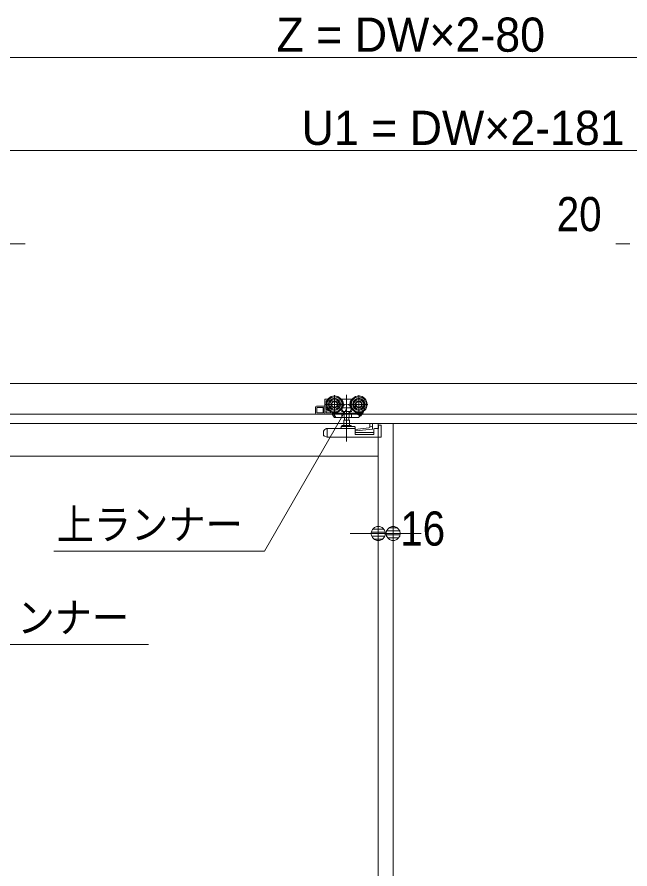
# Model space of a CAD drawing. Units: millimetres, scale not verified. Extents: x -6062 to 6062, y -3045 to 3045.
# Drawn here: x -2307 to -1650, y -171 to 743 of the extents above; entities that cross this region are included whole.
import ezdxf
from ezdxf.enums import TextEntityAlignment as Align

# ---------------------------------------------------------------- set-up
doc = ezdxf.new("R2010")
doc.units = ezdxf.units.MM
doc.header["$LTSCALE"] = 20
for name, color, linetype, lineweight in [('0-1_3一般', 7, 'Continuous', 9), ('0-2_2寸法-3', 7, 'Continuous', 9), ('0-3_2寸法-1', 7, 'Continuous', 9), ('0-4_0', 7, 'Continuous', 9), ('0-5_2寸法-2', 7, 'Continuous', 9)]:
    doc.layers.add(name, color=color, linetype=linetype, lineweight=lineweight)
doc.styles.add('ＭＳ ゴシック', font='')
doc.styles.add('ＭＳ Ｐゴシック', font='')
doc.styles.get('ＭＳ ゴシック').set_extended_font_data('MS Gothic')
doc.styles.get('ＭＳ Ｐゴシック').set_extended_font_data('MS PGothic')

# ---------------------------------------------------------------- blocks, each defined once
blk = doc.blocks.new('グループ')
at = {"layer": '0-1_3一般'}
blk.add_line((-75696.5, 7000), (23223.5, 7000), dxfattribs=at)
blk = doc.blocks.new('グループ-1')
at = {"layer": '0-1_3一般'}
for p, q in [((-73990, 7000), (21350, 7000)), ((-3788, 6652), (-3788, 6352)), ((-3778, 6662), (-3720.5, 6662)), ((-3756, 6578.7), (-3756, 6622)), ((-3746, 6632), (-3739.2, 6632)), ((-3578, 6354), (-3578, 6750)), ((-3435.5, 6662), (-3418, 6662)), ((-3418, 6659.3), (-3418, 6654.4)), ((-3418, 6654.4), (-3418, 6634.4)), ((-3318, 5758.4), (-3318, 6758.4)), ((-3218, 6662), (-3200.5, 6662)), ((-3218, 6654.4), (-3218, 6659.3)), ((-3218, 6634.4), (-3218, 6654.4)), ((-3058, 6354), (-3058, 6750)), ((-3988, 6362), (-3988, 6492)), ((-3808, 6512), (-3968, 6512)), ((-3821.6, 6482), (-3821.6, 6372)), ((-3380, 6552), (-3776, 6552)), ((-3691.1, 6412), (-3758, 6412)), ((-3756, 6452), (-3756, 6525.2)), ((-3720.5, 6442), (-3746, 6442)), ((-3427.8, 6452.4), (-3428, 6452.5)), ((-2860, 6552), (-3256, 6552)), ((-3218, 6449.5), (-3218, 6398)), ((-3208.2, 6452.4), (-3208, 6452.5)), ((-2949, 6403.9), (-2964.5, 6380.1)), ((-2949, 6403.9), (-2952.5, 6406.1)), ((21350, 6340), (-73990, 6340)), ((-3968, 6342), (-3788, 6342)), ((-3788, 6342), (-3788, 6352)), ((-3638.9, 6342), (-3788, 6342)), ((-3617, 6342), (-3638.9, 6342)), ((-3586.4, 6276.5), (-3628.9, 6342)), ((-3612.6, 6372), (-3615.1, 6375.8)), ((-3554.2, 6282), (-3606.1, 6362)), ((-3390, 6362), (-3600.7, 6362)), ((-3547.7, 6272), (-3542.2, 6272)), ((-3416, 6272), (-3542.2, 6272)), ((-3418, 6398), (-3428, 6398)), ((-3421.9, 6282), (-3421.9, 6362)), ((-3416.3, 6272), (-3416, 6272)), ((-3371.7, 6272), (-3416, 6272)), ((-3374.3, 6371.5), (-3374.2, 6372)), ((-3374.2, 6372), (-3374.2, 6282)), ((-3371.9, 6272.1), (-3371.7, 6272)), ((-3264.3, 6272), (-3371.7, 6272)), ((-3367.5, 6272), (-3367.5, 6210)), ((-3268.5, 6210), (-3268.5, 6272)), ((-3264.1, 6272.1), (-3264.3, 6272)), ((-3220, 6272), (-3264.3, 6272)), ((-3261.8, 6282), (-3261.8, 6372)), ((-3246.5, 6362), (-3246, 6362)), ((-2999.6, 6362), (-3246, 6362)), ((-3063.4, 6272), (-3220, 6272)), ((-3219.7, 6272), (-3220, 6272)), ((-3208, 6398), (-3218, 6398)), ((-3214.1, 6282), (-3214.1, 6362)), ((-3039.2, 6310.9), (-3117.8, 6362)), ((-3028.3, 6309.4), (-3046.7, 6281.1)), ((-3039.2, 6310.9), (-3006, 6362)), ((-3038.8, 6311.1), (-3039.2, 6310.9)), ((-2991.2, 6366.5), (-3028.3, 6309.4)), ((-3027, 6311.4), (-3014.4, 6303.3)), ((-2964.5, 6380.1), (-3014.4, 6303.3)), ((-2974.2, 6392.7), (-2991.2, 6366.5)), ((-26320, 6140), (-2320, 6140)), ((-3747.5, 6032.4), (-3739.7, 6035.3)), ((-3736.2, 6036), (-3148, 6036)), ((-3438, 6046), (-3438, 6066)), ((-3428, 6076), (-3371.3, 6076)), ((-3406, 6100), (-3230, 6100)), ((-3255, 6210), (-3381, 6210)), ((-3381, 6210), (-3381, 6100)), ((-3264.7, 6076), (-3371.3, 6076)), ((-3264.7, 6076), (-3148, 6076)), ((-3255, 6100), (-3255, 6210)), ((-3138, 6066), (-3138, 6046)), ((-3138, 6026), (-3138, 6046)), ((-2822, 6060.2), (-2822, 6112)), ((-2814.6, 6138.6), (-2814.3, 6139.2)), ((-2802.4, 6144.7), (-2802, 6144.7)), ((-2762.4, 6144.7), (-2802, 6144.7)), ((-2762, 6144.4), (-2762, 6144.4)), ((-2638, 6036), (-2718, 6036)), ((-2640, 6140), (-2640, -39740)), ((-2638, 6106), (-2638, 6036)), ((-2576, 5880), (-2576, 6094)), ((-2320, 6140), (-2320, -39740)), ((-2320, -39740), (-2320, 6140)), ((-3792.6, 5866.5), (-3792.6, 5880)), ((-3757.4, 5853.3), (-3792.6, 5866.5)), ((-3766.1, 6025.4), (-3757.4, 6028.7)), ((-3747.5, 6032.4), (-3757.4, 6028.7)), ((-3757.4, 5853.3), (-3738, 5846)), ((-3738, 6026.3), (-3738, 6026)), ((-3738, 5846), (-3738, 6026)), ((-3138, 6026), (-3138, 5908)), ((-2738, 5946), (-3138, 5946)), ((-2738, 5908), (-3138, 5908)), ((-2738, 6016), (-2738, 5908)), ((-3738, 5846), (-2578, 5846)), ((-26000, 5440), (-2640, 5440))]:
    blk.add_line(p, q, dxfattribs=at)
for points in [[(-3418, 6659.3), (-3418, 6662), (-3218, 6662), (-3218, 6659.3)], [(-3758, 6412), (-3758, 6372), (-3648.4, 6372), (-3661.8, 6392.7)], [(-3418, 6449.5), (-3418.3, 6449.6), (-3418.5, 6449.7), (-3418.8, 6449.7), (-3419, 6449.8), (-3419.3, 6449.9), (-3419.5, 6449.9), (-3419.8, 6450), (-3420, 6450.1), (-3420.3, 6450.2), (-3420.5, 6450.2), (-3420.8, 6450.3), (-3421, 6450.4), (-3421.3, 6450.5), (-3421.5, 6450.5), (-3421.8, 6450.6), (-3422, 6450.7), (-3422.3, 6450.8), (-3422.5, 6450.8), (-3422.8, 6450.9), (-3423, 6451), (-3423.3, 6451.1), (-3423.5, 6451.1), (-3423.8, 6451.2), (-3424, 6451.3), (-3424.3, 6451.4), (-3424.5, 6451.4), (-3424.8, 6451.5), (-3425, 6451.6), (-3425.3, 6451.7), (-3425.5, 6451.7), (-3425.8, 6451.8), (-3426, 6451.9), (-3426.3, 6452), (-3426.5, 6452), (-3426.8, 6452.1), (-3427, 6452.2), (-3427.3, 6452.3), (-3427.5, 6452.3), (-3427.8, 6452.4)], [(-3218, 6398), (-3418, 6398), (-3418, 6449.5)], [(-3218, 6449.5), (-3217.7, 6449.6), (-3217.5, 6449.7), (-3217.2, 6449.7), (-3217, 6449.8), (-3216.7, 6449.9), (-3216.5, 6449.9), (-3216.2, 6450), (-3216, 6450.1), (-3215.7, 6450.2), (-3215.5, 6450.2), (-3215.2, 6450.3), (-3215, 6450.4), (-3214.7, 6450.5), (-3214.5, 6450.5), (-3214.2, 6450.6), (-3214, 6450.7), (-3213.7, 6450.8), (-3213.5, 6450.8), (-3213.2, 6450.9), (-3213, 6451), (-3212.7, 6451.1), (-3212.5, 6451.1), (-3212.2, 6451.2), (-3212, 6451.3), (-3211.7, 6451.4), (-3211.5, 6451.4), (-3211.2, 6451.5), (-3211, 6451.6), (-3210.7, 6451.7), (-3210.5, 6451.7), (-3210.2, 6451.8), (-3210, 6451.9), (-3209.7, 6452), (-3209.5, 6452), (-3209.2, 6452.1), (-3209, 6452.2), (-3208.7, 6452.3), (-3208.5, 6452.3), (-3208.2, 6452.4)], [(-3612.6, 6372), (-3606.1, 6362), (-3628.9, 6362), (-3628.9, 6352)], [(-3554.2, 6282), (-3547.7, 6272), (-3578, 6272)], [(-3421.9, 6282), (-3421.9, 6281.7), (-3421.9, 6281.3), (-3421.8, 6281), (-3421.8, 6280.7), (-3421.7, 6280.4), (-3421.7, 6280.1), (-3421.6, 6279.8), (-3421.6, 6279.4), (-3421.5, 6279.1), (-3421.4, 6278.8), (-3421.4, 6278.5), (-3421.3, 6278.2), (-3421.2, 6277.9), (-3421.1, 6277.6), (-3421, 6277.3), (-3420.9, 6276.9), (-3420.8, 6276.6), (-3420.7, 6276.3), (-3420.6, 6276), (-3420.4, 6275.7), (-3420.3, 6275.4), (-3420.2, 6275.1), (-3420, 6274.8), (-3419.8, 6274.6), (-3419.7, 6274.3), (-3419.5, 6274.1), (-3419.3, 6273.8), (-3419.1, 6273.6), (-3418.9, 6273.4), (-3418.7, 6273.2), (-3418.5, 6273), (-3418.2, 6272.9), (-3418, 6272.7), (-3417.7, 6272.6), (-3417.5, 6272.4), (-3417.2, 6272.3), (-3416.9, 6272.2), (-3416.6, 6272.1), (-3416.3, 6272)], [(-3390, 6362), (-3389.5, 6362), (-3389, 6362), (-3388.5, 6362.1), (-3388, 6362.1), (-3387.5, 6362.2), (-3387, 6362.3), (-3386.4, 6362.4), (-3385.9, 6362.5), (-3385.4, 6362.6), (-3384.9, 6362.7), (-3384.4, 6362.8), (-3383.9, 6363), (-3383.4, 6363.1), (-3382.9, 6363.3), (-3382.4, 6363.5), (-3381.9, 6363.7), (-3381.3, 6363.9), (-3380.8, 6364.1), (-3380.3, 6364.3), (-3379.8, 6364.5), (-3379.3, 6364.8), (-3378.8, 6365), (-3378.4, 6365.3), (-3377.9, 6365.6), (-3377.5, 6365.9), (-3377.1, 6366.2), (-3376.8, 6366.5), (-3376.4, 6366.9), (-3376.1, 6367.2), (-3375.8, 6367.6), (-3375.6, 6368), (-3375.3, 6368.4), (-3375.1, 6368.8), (-3374.9, 6369.2), (-3374.8, 6369.6), (-3374.6, 6370.1), (-3374.5, 6370.5), (-3374.4, 6371), (-3374.3, 6371.5)], [(-3374.2, 6282), (-3374.2, 6281.7), (-3374.2, 6281.4), (-3374.2, 6281.2), (-3374.2, 6280.9), (-3374.2, 6280.6), (-3374.2, 6280.3), (-3374.2, 6280.1), (-3374.2, 6279.8), (-3374.2, 6279.5), (-3374.2, 6279.2), (-3374.2, 6278.9), (-3374.2, 6278.7), (-3374.2, 6278.4), (-3374.2, 6278.1), (-3374.1, 6277.8), (-3374.1, 6277.5), (-3374.1, 6277.2), (-3374.1, 6276.9), (-3374.1, 6276.7), (-3374.1, 6276.4), (-3374.1, 6276.1), (-3374.1, 6275.8), (-3374, 6275.5), (-3374, 6275.3), (-3373.9, 6275), (-3373.9, 6274.7), (-3373.8, 6274.5), (-3373.7, 6274.3), (-3373.6, 6274), (-3373.5, 6273.8), (-3373.3, 6273.6), (-3373.2, 6273.4), (-3373, 6273.2), (-3372.9, 6273), (-3372.7, 6272.8), (-3372.5, 6272.6), (-3372.3, 6272.4), (-3372.1, 6272.3), (-3371.9, 6272.1)], [(-3261.8, 6282), (-3261.8, 6281.7), (-3261.8, 6281.4), (-3261.8, 6281.2), (-3261.8, 6280.9), (-3261.8, 6280.6), (-3261.8, 6280.3), (-3261.8, 6280.1), (-3261.8, 6279.8), (-3261.8, 6279.5), (-3261.8, 6279.2), (-3261.8, 6278.9), (-3261.8, 6278.7), (-3261.8, 6278.4), (-3261.8, 6278.1), (-3261.9, 6277.8), (-3261.9, 6277.5), (-3261.9, 6277.2), (-3261.9, 6276.9), (-3261.9, 6276.7), (-3261.9, 6276.4), (-3261.9, 6276.1), (-3261.9, 6275.8), (-3262, 6275.5), (-3262, 6275.3), (-3262.1, 6275), (-3262.1, 6274.7), (-3262.2, 6274.5), (-3262.3, 6274.3), (-3262.4, 6274), (-3262.5, 6273.8), (-3262.7, 6273.6), (-3262.8, 6273.4), (-3263, 6273.2), (-3263.1, 6273), (-3263.3, 6272.8), (-3263.5, 6272.6), (-3263.7, 6272.4), (-3263.9, 6272.3), (-3264.1, 6272.1)], [(-3261.8, 6372), (-3261.7, 6371.5), (-3261.6, 6371), (-3261.5, 6370.5), (-3261.4, 6370.1), (-3261.2, 6369.6), (-3261.1, 6369.2), (-3260.9, 6368.8), (-3260.7, 6368.4), (-3260.4, 6368), (-3260.2, 6367.6), (-3259.9, 6367.2), (-3259.6, 6366.9), (-3259.2, 6366.5), (-3258.9, 6366.2), (-3258.5, 6365.9), (-3258.1, 6365.6), (-3257.6, 6365.3), (-3257.2, 6365), (-3256.7, 6364.8), (-3256.2, 6364.5), (-3255.7, 6364.3), (-3255.2, 6364.1), (-3254.7, 6363.9), (-3254.1, 6363.7), (-3253.6, 6363.5), (-3253.1, 6363.3), (-3252.6, 6363.1), (-3252.1, 6363), (-3251.6, 6362.8), (-3251.1, 6362.7), (-3250.6, 6362.6), (-3250.1, 6362.5), (-3249.6, 6362.4), (-3249, 6362.3), (-3248.5, 6362.2), (-3248, 6362.1), (-3247.5, 6362.1), (-3247, 6362), (-3246.5, 6362)], [(-3214.1, 6282), (-3214.1, 6281.7), (-3214.1, 6281.3), (-3214.2, 6281), (-3214.2, 6280.7), (-3214.3, 6280.4), (-3214.3, 6280.1), (-3214.4, 6279.8), (-3214.4, 6279.4), (-3214.5, 6279.1), (-3214.6, 6278.8), (-3214.6, 6278.5), (-3214.7, 6278.2), (-3214.8, 6277.9), (-3214.9, 6277.6), (-3215, 6277.3), (-3215.1, 6276.9), (-3215.2, 6276.6), (-3215.3, 6276.3), (-3215.4, 6276), (-3215.6, 6275.7), (-3215.7, 6275.4), (-3215.8, 6275.1), (-3216, 6274.8), (-3216.2, 6274.6), (-3216.3, 6274.3), (-3216.5, 6274.1), (-3216.7, 6273.8), (-3216.9, 6273.6), (-3217.1, 6273.4), (-3217.3, 6273.2), (-3217.5, 6273), (-3217.8, 6272.9), (-3218, 6272.7), (-3218.3, 6272.6), (-3218.5, 6272.4), (-3218.8, 6272.3), (-3219.1, 6272.2), (-3219.4, 6272.1), (-3219.7, 6272)], [(-3028.3, 6309.4), (-3028.1, 6309.7), (-3028, 6310), (-3027.9, 6310.2), (-3027.8, 6310.5), (-3027.8, 6310.7), (-3027.8, 6311), (-3027.8, 6311.2), (-3027.8, 6311.4), (-3027.9, 6311.5), (-3028, 6311.7), (-3028.2, 6311.8), (-3028.4, 6312), (-3028.6, 6312.1), (-3028.9, 6312.2), (-3029.2, 6312.2), (-3029.5, 6312.3), (-3029.8, 6312.3), (-3030.2, 6312.4), (-3030.6, 6312.4), (-3031.1, 6312.4), (-3031.5, 6312.3), (-3032, 6312.3), (-3032.5, 6312.3), (-3032.9, 6312.2), (-3033.3, 6312.2), (-3033.8, 6312.1), (-3034.2, 6312.1), (-3034.6, 6312), (-3035, 6312), (-3035.4, 6311.9), (-3035.8, 6311.8), (-3036.2, 6311.8), (-3036.6, 6311.7), (-3037, 6311.6), (-3037.4, 6311.5), (-3037.8, 6311.4), (-3038.1, 6311.3), (-3038.5, 6311.2), (-3038.8, 6311.1)], [(-3138, 6016), (-2842, 6047.6), (-2792, 6079.1)], [(-2792, 6079.1), (-2762, 6082.3), (-2762, 6022), (-3120.1, 5983.7)], [(-2821.9, 6112.1), (-2821.9, 6112.8), (-2821.8, 6113.5), (-2821.8, 6114.2), (-2821.8, 6114.9), (-2821.7, 6115.6), (-2821.7, 6116.3), (-2821.6, 6117), (-2821.6, 6117.8), (-2821.5, 6118.5), (-2821.4, 6119.2), (-2821.3, 6119.9), (-2821.2, 6120.6), (-2821, 6121.3), (-2820.9, 6122), (-2820.7, 6122.7), (-2820.6, 6123.4), (-2820.4, 6124), (-2820.2, 6124.7), (-2820.1, 6125.4), (-2819.9, 6126.1), (-2819.7, 6126.8), (-2819.4, 6127.5), (-2819.2, 6128.2), (-2819, 6128.9), (-2818.7, 6129.5), (-2818.5, 6130.2), (-2818.3, 6130.9), (-2818, 6131.5), (-2817.7, 6132.2), (-2817.4, 6132.8), (-2817.2, 6133.5), (-2816.9, 6134.1), (-2816.6, 6134.8), (-2816.3, 6135.4), (-2815.9, 6136.1), (-2815.6, 6136.7), (-2815.3, 6137.3), (-2815, 6138), (-2814.6, 6138.6)], [(-2814.2, 6139.2), (-2814.1, 6139.5), (-2813.9, 6139.8), (-2813.7, 6140.1), (-2813.5, 6140.4), (-2813.3, 6140.6), (-2813.1, 6140.9), (-2812.9, 6141.1), (-2812.7, 6141.4), (-2812.4, 6141.6), (-2812.2, 6141.8), (-2811.9, 6142), (-2811.7, 6142.2), (-2811.4, 6142.4), (-2811.1, 6142.6), (-2810.8, 6142.8), (-2810.5, 6142.9), (-2810.1, 6143.1), (-2809.8, 6143.2), (-2809.5, 6143.3), (-2809.1, 6143.4), (-2808.7, 6143.5), (-2808.4, 6143.6), (-2808, 6143.7), (-2807.7, 6143.8), (-2807.3, 6143.9), (-2807, 6144), (-2806.6, 6144.1), (-2806.2, 6144.2), (-2805.9, 6144.2), (-2805.5, 6144.3), (-2805.2, 6144.3), (-2804.8, 6144.4), (-2804.5, 6144.5), (-2804.1, 6144.5), (-2803.8, 6144.5), (-2803.4, 6144.6), (-2803.1, 6144.6), (-2802.7, 6144.6), (-2802.4, 6144.7)], [(-2762.4, 6144.7), (-2762.3, 6144.7), (-2762.3, 6144.7), (-2762.3, 6144.7), (-2762.3, 6144.7), (-2762.3, 6144.7), (-2762.3, 6144.7), (-2762.3, 6144.7), (-2762.3, 6144.7), (-2762.2, 6144.7), (-2762.2, 6144.7), (-2762.2, 6144.7), (-2762.2, 6144.6), (-2762.2, 6144.6), (-2762.2, 6144.6), (-2762.2, 6144.6), (-2762.2, 6144.6), (-2762.2, 6144.6), (-2762.1, 6144.6), (-2762.1, 6144.6), (-2762.1, 6144.6), (-2762.1, 6144.6), (-2762.1, 6144.6), (-2762.1, 6144.6), (-2762.1, 6144.6), (-2762.1, 6144.6), (-2762.1, 6144.5), (-2762.1, 6144.5), (-2762.1, 6144.5), (-2762, 6144.5), (-2762, 6144.5), (-2762, 6144.5), (-2762, 6144.5), (-2762, 6144.5), (-2762, 6144.5), (-2762, 6144.4), (-2762, 6144.4), (-2762, 6144.4), (-2762, 6144.4), (-2762, 6144.4)], [(-2762, 6144.4), (-2762, 6142.8), (-2762, 6136), (-2762, 6082.3)], [(-2640, -39740), (-2640, 6140), (21360, 6140)], [(-2638, 6106), (-2578, 6106), (-2578, 5846)], [(-2578, 6104), (-2576, 6104), (-2576, 6094)], [(-3792.6, 5880), (-3818, 5880), (-3818, 5950.5)], [(-3747.5, 6032.4), (-3747.2, 6032.3), (-3746.9, 6032.2), (-3746.6, 6032.1), (-3746.3, 6032), (-3746, 6032), (-3745.7, 6031.8), (-3745.4, 6031.7), (-3745.1, 6031.6), (-3744.8, 6031.5), (-3744.5, 6031.4), (-3744.2, 6031.3), (-3743.9, 6031.2), (-3743.6, 6031.1), (-3743.3, 6031), (-3743, 6030.9), (-3742.7, 6030.7), (-3742.4, 6030.6), (-3742.1, 6030.5), (-3741.8, 6030.4), (-3741.5, 6030.2), (-3741.2, 6030.1), (-3740.9, 6030), (-3740.6, 6029.8), (-3740.4, 6029.7), (-3740.1, 6029.5), (-3739.9, 6029.3), (-3739.6, 6029.2), (-3739.4, 6029), (-3739.2, 6028.8), (-3739.1, 6028.5), (-3738.9, 6028.3), (-3738.7, 6028.1), (-3738.6, 6027.9), (-3738.5, 6027.6), (-3738.4, 6027.4), (-3738.3, 6027.1), (-3738.2, 6026.8), (-3738.1, 6026.6), (-3738, 6026.3)], [(-2578, 5868.8), (-2576.6, 5873.7), (-2576, 5880)]]:
    blk.add_lwpolyline(points, dxfattribs=at)
blk.add_lwpolyline([(-3958, 6372), (-3818, 6372), (-3818, 6482), (-3958, 6482)], close=True, dxfattribs=at)
for centre, radius in [((-3578, 6552), 180), ((-3578, 6552), 160), ((-3578, 6552), 130), ((-3578, 6552), 126), ((-3578, 6552), 104), ((-3578, 6552), 74), ((-3578, 6552), 60), ((-3058, 6552), 180), ((-3058, 6552), 160), ((-3058, 6552), 130), ((-3058, 6552), 126), ((-3058, 6552), 104), ((-3058, 6552), 74), ((-3058, 6552), 60)]:
    blk.add_circle(centre, radius, dxfattribs=at)
for centre, radius, start, end in [((-3778, 6652), 10, 90, 180), ((-3746, 6622), 10, 90, 180), ((-3578, 6552), 190, 327.3631, 32.6369), ((-3058, 6552), 190, 147.3631, 212.6369), ((-3968, 6492), 20, 90, 180), ((-3808, 6532), 20, 270, 0), ((-3736, 6462), 20, 180, 270), ((-3746, 6452), 10, 180, 270), ((-3968, 6362), 20, 180, 270), ((-3638.9, 6352), 10, 270, 0), ((-3600.7, 6372), 10, 213, 270), ((-3578, 6282), 10, 213, 270), ((-3542.2, 6282), 10, 213, 270), ((-3063.4, 6292), 20, 270, 327), ((-2999.6, 6372), 10, 270, 327), ((-3736.2, 6026), 10, 90, 110.55605), ((-3448, 6046), 10, 270, 0), ((-3428, 6066), 10, 90, 180), ((-3406, 6088), 12, 90, 180), ((-3406, 6088), 12, 180, 270), ((-3230, 6088), 12, 0, 90), ((-3230, 6088), 12, 270, 0), ((-3148, 6066), 10, 0, 90), ((-3148, 6026), 10, 0, 90), ((-2718, 6016), 20, 90, 180), ((-3738, 5950.5), 80, 110.55605, 180), ((-3118, 5963.8), 20, 96.10164, 180)]:
    blk.add_arc(centre, radius, start, end, dxfattribs=at)
blk = doc.blocks.new('グループ-2')
at = {"layer": '0-1_3一般'}
for name in ['グループ', 'グループ-1']:
    blk.add_blockref(name, (0, 0), dxfattribs=at)
blk = doc.blocks.new('_Dot')
at = {"layer": '0-4_0'}
for p, q in [((-10, 0), (-20, 0)), ((9.78, 2), (-9.78, 2)), ((7.99, 6), (-7.99, 6)), ((9.16, -3.98), (-9.16, -3.98)), ((6, -7.98), (-6, -7.98))]:
    blk.add_line(p, q, dxfattribs=at)
for points in [[(10, 0), (9.92, 1.25), (9.69, 2.49), (9.3, 3.68), (8.76, 4.82), (8.09, 5.88), (7.29, 6.85), (6.37, 7.71), (5.36, 8.44), (4.26, 9.05), (3.09, 9.51), (1.87, 9.82), (0.63, 9.98), (-0.63, 9.98), (-1.87, 9.82), (-3.09, 9.51), (-4.26, 9.05), (-5.36, 8.44), (-6.37, 7.71), (-7.29, 6.85), (-8.09, 5.88), (-8.76, 4.82), (-9.3, 3.68), (-9.69, 2.49), (-9.92, 1.25), (-10, 0), (0, 0)], [(-10, 0), (-9.92, -1.25), (-9.69, -2.49), (-9.3, -3.68), (-8.76, -4.82), (-8.09, -5.88), (-7.29, -6.85), (-6.37, -7.71), (-5.36, -8.44), (-4.26, -9.05), (-3.09, -9.51), (-1.87, -9.82), (-0.63, -9.98), (0.63, -9.98), (1.87, -9.82), (3.09, -9.51), (4.26, -9.05), (5.36, -8.44), (6.37, -7.71), (7.29, -6.85), (8.09, -5.88), (8.76, -4.82), (9.3, -3.68), (9.69, -2.49), (9.92, -1.25), (10, 0), (0, 0)]]:
    blk.add_lwpolyline(points, close=True, dxfattribs=at)

msp = doc.modelspace()

# ---------------------------------------------------------------- linework, layer by layer
at = {"layer": '0-2_2寸法-3'}
for p, q in [((-1948.51, 323.83), (-1958.29, 323.83)), ((-1953.23, 327.83), (-1953.57, 327.83)), ((-1953.23, 327.83), (-1953.57, 327.83)), ((-1949.4, 319.83), (-1957.4, 319.83))]:
    msp.add_line(p, q, dxfattribs=at)
for points in [[(-3049.5, 341.8), (-2914.9, 500), (-2298.12, 500)], [(-2165.94, 70), (-2764.78, 70), (-2911.02, 323.3)], [(-2267.56, 170), (-2041.64, 170), (-1953.4, 322.84)]]:
    msp.add_lwpolyline(points, dxfattribs=at)
msp.add_circle((-1953.4, 322.84), 5.01, dxfattribs=at)
msp.add_circle((-1953.4, 322.84), 5.01, dxfattribs=at)
at = {"layer": '0-3_2寸法-1'}
for p, q in [((-3024.49, 700), (-734.51, 700)), ((-2923.49, 600), (-734.51, 600))]:
    msp.add_line(p, q, dxfattribs=at)
at = {"layer": '0-5_2寸法-2'}
for p, q in [((-1649.51, 500), (-1664.51, 500)), ((-1919.5, 219), (-1919.3, 219)), ((-1903.5, 219), (-1903.3, 219)), ((-1934.51, 189), (-1949.51, 189)), ((-1903.5, 189), (-1919.5, 189)), ((-1888.49, 189), (-1873.49, 189))]:
    msp.add_line(p, q, dxfattribs=at)

# ---------------------------------------------------------------- block references
at = {"layer": '0-1_3一般', "xscale": 0.05, "yscale": 0.05}
msp.add_blockref('グループ-2', (-1787.5, 0), dxfattribs=at)
at = {"layer": '0-5_2寸法-2', "xscale": 0.7503418, "yscale": 0.7503418}
msp.add_blockref('_Dot', (-1919.5, 189), dxfattribs=at)
at = {"layer": '0-5_2寸法-2', "xscale": 0.7503418, "yscale": 0.7503418, "rotation": 180}
msp.add_blockref('_Dot', (-1903.5, 189), dxfattribs=at)

# ---------------------------------------------------------------- texts
at = {"layer": '0-2_2寸法-3', "style": 'ＭＳ ゴシック', "width": 0.9}
for s, p in [('上ランナー', (-2264.52, 172.77)), ('ンナー', (-2306.57, 72.77))]:
    msp.add_text(s, height=32.55, dxfattribs=at).set_placement(p, align=Align.BOTTOM_LEFT)
at = {"layer": '0-3_2寸法-1', "style": 'ＭＳ Ｐゴシック'}
for s, height, p in [('Z = DW×2-80', 36.69, (-2028.69, 695.04)), ('U1 = DW×2-181', 36.66, (-2001.7, 595.04))]:
    msp.add_text(s, height=height, dxfattribs=at).set_placement(p, align=Align.BOTTOM_LEFT)
at = {"layer": '0-5_2寸法-2', "style": 'ＭＳ Ｐゴシック', "width": 0.9}
for s, p in [('20', (-1727.98, 502.48)), ('16', (-1895.82, 165.03))]:
    msp.add_text(s, height=36.66, dxfattribs=at).set_placement(p, align=Align.BOTTOM_LEFT)

doc.saveas('drawing.dxf')
